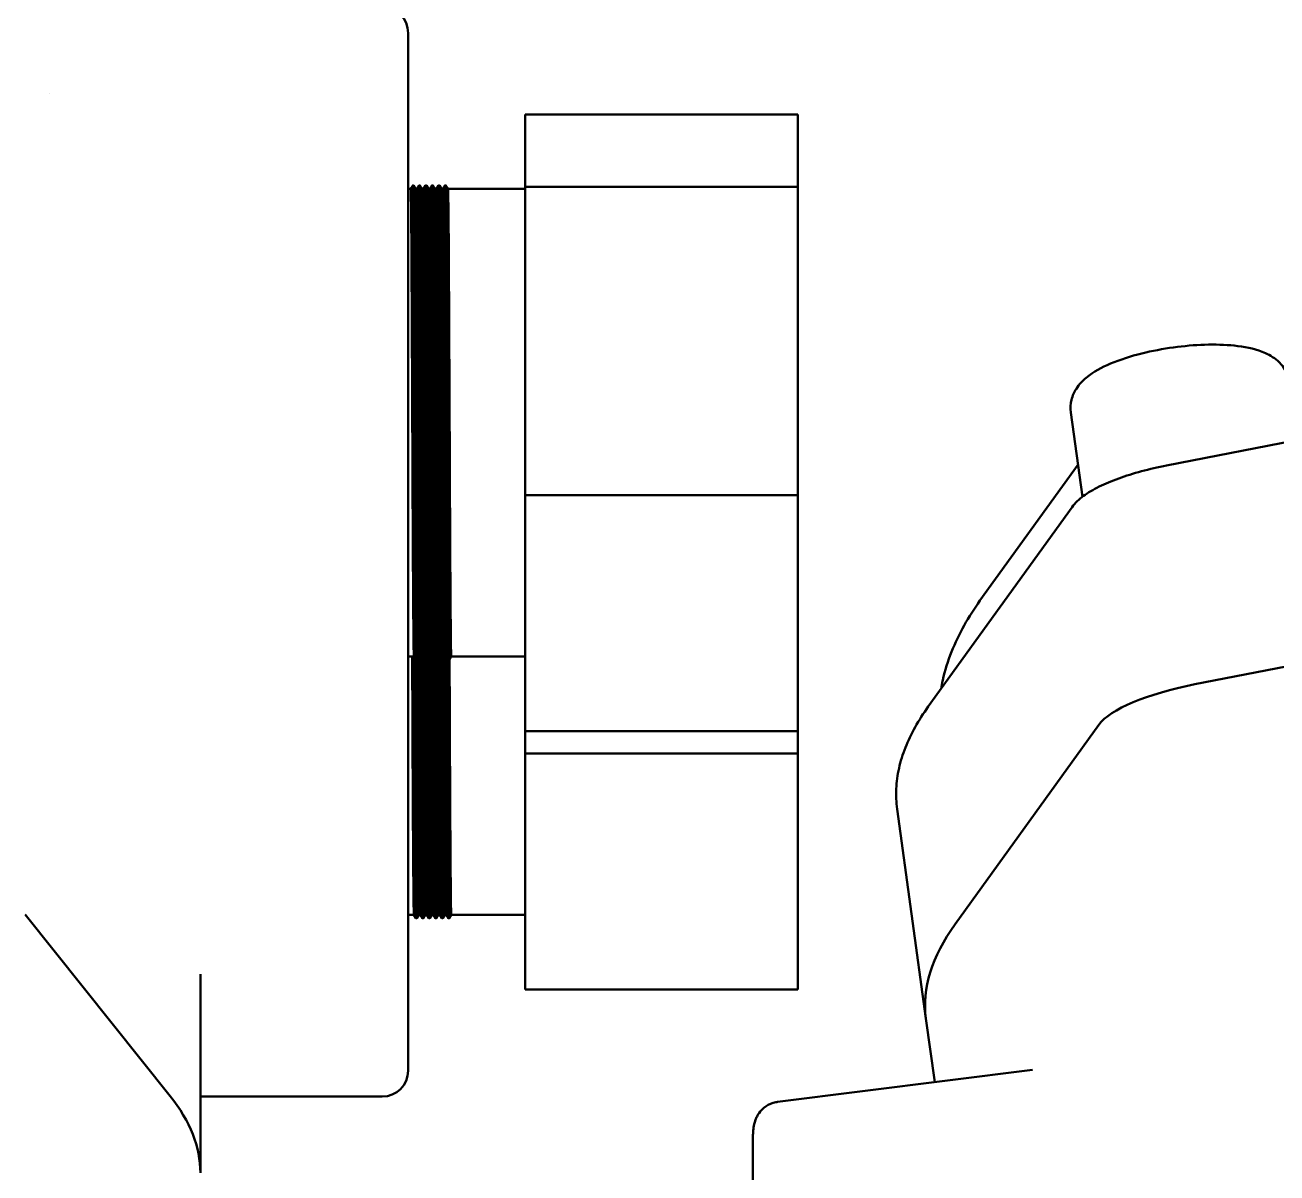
# Model space of a CAD drawing. Header units: inches. Extents: x 11 to 1621, y 11 to 1332.
# Drawn here: x 762.317 to 764.215, y 370.982 to 372.721 of the extents above; entities that cross this region are included whole.
import ezdxf

# ---------------------------------------------------------------- set-up
doc = ezdxf.new("R2010")
doc.units = ezdxf.units.IN
doc.header["$LTSCALE"] = 48
doc.header["$MEASUREMENT"] = 0
doc.layers.add('Visible (ANSI)', color=7, linetype='Continuous', lineweight=50)

msp = doc.modelspace()

# ---------------------------------------------------------------- linework, layer by layer
at = {"layer": 'Visible (ANSI)'}
for p, q in [((762.897779, 372.709183), (762.897779, 371.553885)), ((762.354128, 372.617785), (762.354125, 372.617785)), ((763.488331, 372.58598), (763.074945, 372.58598)), ((763.074945, 372.476046), (763.074945, 372.58598)), ((763.488331, 372.58598), (763.488331, 372.476046)), ((762.901511, 372.472962), (762.897779, 372.472962)), ((762.901505, 372.472962), (762.904575, 372.478279)), ((762.905817, 372.47829), (762.904587, 372.47829)), ((762.90583, 372.478279), (762.908906, 372.472951)), ((762.911354, 372.472962), (762.9089, 372.472962)), ((762.911348, 372.472962), (762.914417, 372.478279)), ((762.91566, 372.47829), (762.91443, 372.47829)), ((762.915672, 372.478279), (762.918748, 372.472951)), ((762.921196, 372.472962), (762.918742, 372.472962)), ((762.92119, 372.472962), (762.92426, 372.478279)), ((762.925503, 372.47829), (762.924272, 372.47829)), ((762.925515, 372.478279), (762.928591, 372.472951)), ((762.931039, 372.472962), (762.928585, 372.472962)), ((762.931033, 372.472962), (762.934102, 372.478279)), ((762.935345, 372.47829), (762.934115, 372.47829)), ((762.935357, 372.478279), (762.938433, 372.472951)), ((762.940881, 372.472962), (762.938427, 372.472962)), ((762.940875, 372.472962), (762.943945, 372.478279)), ((762.945188, 372.47829), (762.943957, 372.47829)), ((762.9452, 372.478279), (762.948276, 372.472951)), ((762.950724, 372.472962), (762.94827, 372.472962)), ((762.950718, 372.472962), (762.953788, 372.478279)), ((762.95503, 372.47829), (762.9538, 372.47829)), ((762.955042, 372.478279), (762.958118, 372.472951)), ((763.074945, 372.472962), (762.958112, 372.472962)), ((763.074945, 372.476046), (763.488331, 372.476046)), ((763.074945, 372.008698), (763.074945, 372.476046)), ((763.488331, 372.476046), (763.488331, 372.008698)), ((764.979821, 372.235452), (764.04729, 372.053777)), ((763.919736, 372.006425), (763.902145, 372.134203)), ((763.913021, 372.055199), (763.764417, 371.848982)), ((763.074945, 372.008698), (763.488331, 372.008698)), ((763.074945, 371.651284), (763.074945, 372.008698)), ((763.488331, 372.008698), (763.488331, 371.651284)), ((763.904018, 371.990811), (763.686075, 371.688374)), ((765.022823, 371.90389), (764.090293, 371.722214)), ((764.090293, 371.722214), (765.022823, 371.90389)), ((762.906426, 371.764301), (762.897779, 371.764301)), ((762.909496, 371.758984), (762.90642, 371.764312)), ((762.910739, 371.758973), (762.909508, 371.758973)), ((762.913821, 371.764301), (762.910751, 371.758984)), ((762.916269, 371.764301), (762.913815, 371.764301)), ((762.919339, 371.758984), (762.916263, 371.764312)), ((762.920581, 371.758973), (762.919351, 371.758973)), ((762.923663, 371.764301), (762.920594, 371.758984)), ((762.926111, 371.764301), (762.923657, 371.764301)), ((762.929181, 371.758984), (762.926105, 371.764312)), ((762.930424, 371.758973), (762.929193, 371.758973)), ((762.933506, 371.764301), (762.930436, 371.758984)), ((762.935954, 371.764301), (762.9335, 371.764301)), ((762.939024, 371.758984), (762.935948, 371.764312)), ((762.940266, 371.758973), (762.939036, 371.758973)), ((762.943348, 371.764301), (762.940279, 371.758984)), ((762.945796, 371.764301), (762.943342, 371.764301)), ((762.948866, 371.758984), (762.94579, 371.764312)), ((762.950109, 371.758973), (762.948879, 371.758973)), ((762.953191, 371.764301), (762.950121, 371.758984)), ((762.955639, 371.764301), (762.953185, 371.764301)), ((762.958709, 371.758984), (762.955633, 371.764312)), ((762.959951, 371.758973), (762.958721, 371.758973)), ((762.963033, 371.764301), (762.959964, 371.758984)), ((763.074945, 371.764301), (762.963027, 371.764301)), ((763.944664, 371.660934), (763.726721, 371.358497)), ((763.726721, 371.358497), (763.944664, 371.660934)), ((763.074945, 371.617334), (763.074945, 371.651284)), ((763.074945, 371.651284), (763.488331, 371.651284)), ((763.488331, 371.651284), (763.488331, 371.617334)), ((763.074945, 371.617334), (763.488331, 371.617334)), ((763.074945, 371.25992), (763.074945, 371.617334)), ((763.488331, 371.617334), (763.488331, 371.25992)), ((762.897779, 371.162521), (762.897779, 371.553885)), ((763.682524, 371.215937), (763.638844, 371.533222)), ((762.317023, 371.373275), (762.536847, 371.098276)), ((762.536847, 371.098276), (762.317023, 371.373275)), ((762.906426, 371.372937), (762.897779, 371.372937)), ((762.909496, 371.36762), (762.90642, 371.372948)), ((762.913821, 371.372937), (762.910751, 371.36762)), ((762.916269, 371.372937), (762.913815, 371.372937)), ((762.919339, 371.36762), (762.916263, 371.372948)), ((762.923663, 371.372937), (762.920594, 371.36762)), ((762.926111, 371.372937), (762.923657, 371.372937)), ((762.929181, 371.36762), (762.926105, 371.372948)), ((762.933506, 371.372937), (762.930436, 371.36762)), ((762.935954, 371.372937), (762.9335, 371.372937)), ((762.939024, 371.36762), (762.935948, 371.372948)), ((762.943348, 371.372937), (762.940279, 371.36762)), ((762.945796, 371.372937), (762.943342, 371.372937)), ((762.948866, 371.36762), (762.94579, 371.372948)), ((762.953191, 371.372937), (762.950121, 371.36762)), ((762.955639, 371.372937), (762.953185, 371.372937)), ((762.958709, 371.36762), (762.955633, 371.372948)), ((762.963033, 371.372937), (762.959964, 371.36762)), ((763.074945, 371.372937), (762.963027, 371.372937)), ((762.910739, 371.36761), (762.909508, 371.36761)), ((762.920581, 371.36761), (762.919351, 371.36761)), ((762.930424, 371.36761), (762.929193, 371.36761)), ((762.940266, 371.36761), (762.939036, 371.36761)), ((762.950109, 371.36761), (762.948879, 371.36761)), ((762.959951, 371.36761), (762.958721, 371.36761)), ((762.582819, 370.981705), (762.582819, 371.282903)), ((763.074945, 371.25992), (763.488331, 371.25992)), ((763.682524, 371.215937), (763.695835, 371.119246)), ((762.897779, 371.162521), (762.897779, 371.136717)), ((763.844103, 371.137913), (763.457694, 371.089264)), ((762.582819, 371.097347), (762.858409, 371.097347)), ((763.419928, 370.811079), (763.419928, 371.024192))]:
    msp.add_line(p, q, dxfattribs=at)
for centre, start, end in [((762.858409, 372.709183), 0, 90), ((762.858409, 371.136717), 270, 0)]:
    msp.add_arc(centre, 0.03937, start, end, dxfattribs=at)
for centre, major_axis, ratio, start_param, end_param in [((764.134709, 371.671763), (-0.195011, -0.026847), 0.28987042, 4.90209443, 6.01371046), ((764.134709, 371.671763), (-0.195011, -0.026847), 0.28987042, 4.90209443, 6.01371046), ((765.418122, 371.454873), (-1.735599, -0.238936), 0.28987042, 6.01371046, 6.28318531), ((765.418122, 371.454873), (-1.735599, -0.238936), 0.28987042, 6.01371046, 6.28318531), ((760.83085, 370.981705), (1.751969, 0), 0.2923717, 0, 0.22959015), ((760.83085, 370.981705), (1.751969, 0), 0.2923717, 0, 0.22959015)]:
    msp.add_ellipse(centre, major_axis=major_axis, ratio=ratio, start_param=start_param, end_param=end_param, dxfattribs=at)
for points, knots in [([(762.90642, 371.764312), (762.906413, 371.764324), (762.906406, 371.764345), (762.906198, 371.765307), (762.906021, 371.774735), (762.905634, 371.810397), (762.90542, 371.837037), (762.904991, 371.903143), (762.904781, 371.941631), (762.904386, 372.025953), (762.904211, 372.070973), (762.903803, 372.163402), (762.903584, 372.209927), (762.90316, 372.295109), (762.902957, 372.333216), (762.902578, 372.399347), (762.902381, 372.426223), (762.901956, 372.462806), (762.901739, 372.472417), (762.901523, 372.472955), (762.901517, 372.472962), (762.901511, 372.472962)], [-4.51628085, -4.51628085, -4.51628085, -4.51628085, -4.50463007, -4.50463007, -4.16299697, -4.16299697, -3.80549865, -3.80549865, -3.45744502, -3.45744502, -3.1107562, -3.1107562, -2.75311566, -2.75311566, -2.40896942, -2.40896942, -2.05035992, -2.05035992, -1.69720755, -1.69720755, -1.68704464, -1.68704464, -1.68704464, -1.68704464]), ([(762.908906, 372.472951), (762.908906, 372.472951), (762.908907, 372.47295), (762.909117, 372.472549), (762.909333, 372.463065), (762.909759, 372.426706), (762.909956, 372.399907), (762.910335, 372.333907), (762.910538, 372.29587), (762.910962, 372.210796), (762.91118, 372.164306), (762.911589, 372.071865), (762.911764, 372.026799), (762.912159, 371.942383), (762.912369, 371.903842), (762.912797, 371.837583), (762.913012, 371.810846), (762.9134, 371.774973), (762.913576, 371.765435), (762.91379, 371.764333), (762.913802, 371.764301), (762.913815, 371.764301)], [-31.86987067, -31.86987067, -31.86987067, -31.86987067, -31.86913753, -31.86913753, -31.51608154, -31.51608154, -31.15714712, -31.15714712, -30.81308316, -30.81308316, -30.45553686, -30.45553686, -30.10867133, -30.10867133, -29.76070155, -29.76070155, -29.40320189, -29.40320189, -29.06152832, -29.06152832, -29.04066257, -29.04066257, -29.04066257, -29.04066257]), ([(762.916263, 371.764312), (762.916222, 371.764382), (762.916182, 371.764797), (762.915943, 371.769356), (762.91577, 371.7817), (762.91537, 371.823085), (762.915152, 371.852456), (762.914724, 371.922798), (762.914517, 371.962631), (762.914131, 372.049508), (762.913947, 372.095844), (762.913528, 372.188521), (762.913311, 372.233956), (762.912893, 372.315949), (762.912699, 372.352031), (762.912328, 372.413414), (762.912119, 372.43755), (762.911719, 372.466245), (762.911534, 372.472962), (762.911354, 372.472962)], [-10.18891241, -10.18891241, -10.18891241, -10.18891241, -10.11995793, -10.11995793, -9.77626989, -9.77626989, -9.41672201, -9.41672201, -9.07092305, -9.07092305, -8.71824792, -8.71824792, -8.36317418, -8.36317418, -8.02120569, -8.02120569, -7.663823, -7.663823, -7.35962195, -7.35962195, -7.35962195, -7.35962195]), ([(762.918748, 372.472951), (762.918923, 372.472649), (762.919102, 372.466049), (762.919496, 372.437984), (762.919705, 372.413958), (762.920078, 372.352764), (762.92027, 372.316763), (762.920688, 372.234902), (762.920906, 372.189514), (762.921325, 372.096832), (762.921509, 372.050442), (762.921895, 371.963467), (762.922101, 371.923585), (762.922529, 371.853102), (762.922747, 371.823637), (762.923148, 371.782022), (762.923321, 371.769555), (762.923565, 371.764746), (762.923611, 371.764301), (762.923657, 371.764301)], [-26.19729199, -26.19729199, -26.19729199, -26.19729199, -25.90258601, -25.90258601, -25.54519973, -25.54519973, -25.20329674, -25.20329674, -24.84832493, -24.84832493, -24.4953697, -24.4953697, -24.14965926, -24.14965926, -23.79021401, -23.79021401, -23.44639796, -23.44639796, -23.36802815, -23.36802815, -23.36802815, -23.36802815]), ([(762.926105, 371.764312), (762.926032, 371.764439), (762.925959, 371.765699), (762.925692, 371.774759), (762.925516, 371.790078), (762.925105, 371.836971), (762.924887, 371.868512), (762.924464, 371.942084), (762.924262, 371.983003), (762.923884, 372.072235), (762.923684, 372.119913), (762.923256, 372.212623), (762.92304, 372.256798), (762.92263, 372.335528), (762.92245, 372.369634), (762.922066, 372.426281), (762.921853, 372.44764), (762.921488, 372.468667), (762.92134, 372.472962), (762.921196, 372.472962)], [-15.86163655, -15.86163655, -15.86163655, -15.86163655, -15.73646648, -15.73646648, -15.38876746, -15.38876746, -15.03163463, -15.03163463, -14.68793163, -14.68793163, -14.32749374, -14.32749374, -13.97486266, -13.97486266, -13.6334438, -13.6334438, -13.27596523, -13.27596523, -13.03230391, -13.03230391, -13.03230391, -13.03230391]), ([(762.928591, 372.472951), (762.928729, 372.472712), (762.928871, 372.468506), (762.92923, 372.448006), (762.929444, 372.426757), (762.929828, 372.370298), (762.930008, 372.336266), (762.930419, 372.257368), (762.930637, 372.212891), (762.931055, 372.122246), (762.931249, 372.077022), (762.93162, 371.987931), (762.931829, 371.945095), (762.932257, 371.870453), (762.932471, 371.839175), (762.932877, 371.792125), (762.933051, 371.776417), (762.933326, 371.765888), (762.933412, 371.764301), (762.9335, 371.764301)], [-20.52460939, -20.52460939, -20.52460939, -20.52460939, -20.29039313, -20.29039313, -19.93291231, -19.93291231, -19.59147183, -19.59147183, -19.23632474, -19.23632474, -18.89430754, -18.89430754, -18.53692953, -18.53692953, -18.18595532, -18.18595532, -17.84362878, -17.84362878, -17.69534881, -17.69534881, -17.69534881, -17.69534881]), ([(762.935948, 371.764312), (762.935834, 371.764509), (762.935723, 371.767411), (762.93543, 371.782877), (762.935249, 371.800944), (762.934837, 371.852419), (762.934621, 371.885831), (762.934195, 371.964029), (762.933997, 372.008222), (762.933618, 372.09898), (762.933416, 372.144535), (762.932992, 372.234771), (762.932774, 372.278457), (762.932364, 372.355007), (762.932189, 372.387439), (762.931795, 372.438268), (762.931585, 372.456151), (762.931261, 372.470468), (762.931148, 372.472962), (762.931039, 372.472962)], [-21.53436405, -21.53436405, -21.53436405, -21.53436405, -21.34080699, -21.34080699, -20.99944645, -20.99944645, -20.64645344, -20.64645344, -20.28730188, -20.28730188, -19.94329156, -19.94329156, -19.58580674, -19.58580674, -19.23882224, -19.23882224, -18.89090707, -18.89090707, -18.7050398, -18.7050398, -18.7050398, -18.7050398]), ([(762.938433, 372.472951), (762.938536, 372.472774), (762.93864, 372.470426), (762.938957, 372.456835), (762.939168, 372.43919), (762.939563, 372.388812), (762.939737, 372.356615), (762.940145, 372.280409), (762.940364, 372.236808), (762.940788, 372.146627), (762.940991, 372.101049), (762.941371, 372.010273), (762.941567, 371.96607), (762.941992, 371.887598), (762.942209, 371.853952), (762.942621, 371.801986), (762.942803, 371.783657), (762.943102, 371.767376), (762.943221, 371.764301), (762.943342, 371.764301)], [-14.85188381, -14.85188381, -14.85188381, -14.85188381, -14.67846669, -14.67846669, -14.33035335, -14.33035335, -13.98379443, -13.98379443, -13.62608666, -13.62608666, -13.28188191, -13.28188191, -12.92351091, -12.92351091, -12.57028979, -12.57028979, -12.2289388, -12.2289388, -12.02258571, -12.02258571, -12.02258571, -12.02258571]), ([(762.94579, 371.764312), (762.945641, 371.764571), (762.945497, 371.7695), (762.945181, 371.791814), (762.944985, 371.812689), (762.944566, 371.869423), (762.944348, 371.905275), (762.943931, 371.986312), (762.943749, 372.030617), (762.943362, 372.121534), (762.943155, 372.167257), (762.942726, 372.256706), (762.942508, 372.299382), (762.942109, 372.37213), (762.941936, 372.402032), (762.941534, 372.447867), (762.94132, 372.463073), (762.941032, 372.471807), (762.940956, 372.472962), (762.940881, 372.472962)], [-27.20708794, -27.20708794, -27.20708794, -27.20708794, -26.95296619, -26.95296619, -26.61071906, -26.61071906, -26.25525899, -26.25525899, -25.90363279, -25.90363279, -25.55749811, -25.55749811, -25.1975597, -25.1975597, -24.85433764, -24.85433764, -24.50421806, -24.50421806, -24.377778, -24.377778, -24.377778, -24.377778]), ([(762.948276, 372.472951), (762.948343, 372.472835), (762.948411, 372.471787), (762.948692, 372.463676), (762.948905, 372.448739), (762.949308, 372.403397), (762.949482, 372.373736), (762.94988, 372.301361), (762.950097, 372.258793), (762.950526, 372.16944), (762.950734, 372.123711), (762.951122, 372.032783), (762.951303, 371.988466), (762.951719, 371.907172), (762.951937, 371.871095), (762.952357, 371.813865), (762.952555, 371.792723), (762.952876, 371.769452), (762.953027, 371.764301), (762.953185, 371.764301)], [-9.17914825, -9.17914825, -9.17914825, -9.17914825, -9.06562691, -9.06562691, -8.71528798, -8.71528798, -8.37232413, -8.37232413, -8.0121448, -8.0121448, -7.66580325, -7.66580325, -7.31478978, -7.31478978, -6.95909256, -6.95909256, -6.61664932, -6.61664932, -6.34986222, -6.34986222, -6.34986222, -6.34986222]), ([(762.955633, 371.764312), (762.95545, 371.764632), (762.95528, 371.772082), (762.954923, 371.802077), (762.95472, 371.825749), (762.954295, 371.887661), (762.954076, 371.925823), (762.953669, 372.009496), (762.953495, 372.053944), (762.953099, 372.144937), (762.952888, 372.19064), (762.95246, 372.278235), (762.952246, 372.31913), (762.95186, 372.387657), (762.951682, 372.415183), (762.951272, 372.456038), (762.951056, 372.468497), (762.950804, 372.472631), (762.950764, 372.472962), (762.950724, 372.472962)], [-32.87976628, -32.87976628, -32.87976628, -32.87976628, -32.56633374, -32.56633374, -32.22188203, -32.22188203, -31.86389066, -31.86389066, -31.51784785, -31.51784785, -31.16948179, -31.16948179, -30.8119941, -30.8119941, -30.4704931, -30.4704931, -30.11815727, -30.11815727, -30.05049575, -30.05049575, -30.05049575, -30.05049575]), ([(762.958119, 372.472951), (762.958151, 372.472895), (762.958184, 372.472621), (762.958428, 372.468949), (762.958644, 372.456763), (762.959054, 372.416395), (762.959234, 372.389095), (762.959618, 372.320953), (762.959831, 372.280207), (762.96026, 372.192776), (762.960471, 372.147084), (762.960868, 372.056089), (762.961042, 372.011626), (762.961448, 371.927724), (762.961666, 371.889361), (762.962092, 371.826992), (762.962296, 371.803072), (762.962661, 371.772016), (762.962836, 371.764301), (762.963027, 371.764301)], [-3.50643514, -3.50643514, -3.50643514, -3.50643514, -3.45155933, -3.45155933, -3.09900411, -3.09900411, -2.75756594, -2.75756594, -2.4000838, -2.4000838, -2.05150972, -2.05150972, -1.70586746, -1.70586746, -1.34764332, -1.34764332, -1.00298914, -1.00298914, -0.6771923, -0.6771923, -0.6771923, -0.6771923]), ([(763.902145, 372.134203), (763.901251, 372.140693), (763.901714, 372.147305), (763.90475, 372.159798), (763.907481, 372.165456), (763.915031, 372.177217), (763.920201, 372.182412), (763.936452, 372.195961), (763.948607, 372.202407), (763.976727, 372.214312), (763.992771, 372.219445), (764.025238, 372.227492), (764.041388, 372.23056), (764.073575, 372.234979), (764.089592, 372.236363), (764.120743, 372.23737), (764.135826, 372.236966), (764.165117, 372.233942), (764.178982, 372.231302), (764.199254, 372.223461), (764.206317, 372.219969), (764.216791, 372.21161), (764.220249, 372.20828), (764.2278, 372.198419), (764.231569, 372.19094), (764.233377, 372.181726), (764.233534, 372.180787), (764.233664, 372.179843)], [4.67250428, 4.67250428, 4.67250428, 4.67250428, 4.7861699, 4.7861699, 4.9155138, 4.9155138, 5.10710624, 5.10710624, 5.49344896, 5.49344896, 5.89109631, 5.89109631, 6.24461498, 6.24461498, 6.59045925, 6.59045925, 6.94373626, 6.94373626, 7.33199968, 7.33199968, 7.54505035, 7.54505035, 7.65087023, 7.65087023, 7.79757019, 7.79757019, 7.81409694, 7.81409694, 7.81409694, 7.81409694]), ([(764.04729, 372.053777), (764.034186, 372.051224), (764.021399, 372.048278), (763.997022, 372.041719), (763.985432, 372.038107), (763.963922, 372.03033), (763.954004, 372.026169), (763.936162, 372.017338), (763.928237, 372.012684), (763.914503, 372.002611), (763.90864, 371.997225), (763.904018, 371.990811)], [0.22959015, 0.22959015, 0.22959015, 0.22959015, 0.45191336, 0.45191336, 0.67423656, 0.67423656, 0.89655977, 0.89655977, 1.11888297, 1.11888297, 1.34120617, 1.34120617, 1.34120617, 1.34120617]), ([(763.764417, 371.848982), (763.755699, 371.836885), (763.747674, 371.824416), (763.733221, 371.798588), (763.726793, 371.785225), (763.715873, 371.757544), (763.711385, 371.74322), (763.707104, 371.724121), (763.706229, 371.719716), (763.705465, 371.715281)], [1.341206173, 1.341206173, 1.341206173, 1.341206173, 1.395101144, 1.395101144, 1.448996114, 1.448996114, 1.502891085, 1.502891085, 1.51888306, 1.51888306, 1.51888306, 1.51888306]), ([(762.90642, 371.372948), (762.906354, 371.373062), (762.906289, 371.374083), (762.906028, 371.381998), (762.905854, 371.396605), (762.905446, 371.442193), (762.905227, 371.473232), (762.904803, 371.546066), (762.9046, 371.586743), (762.904277, 371.662206), (762.904142, 371.695355), (762.903941, 371.740573), (762.903888, 371.752472), (762.903834, 371.764301)], [-1.6781602, -1.6781602, -1.6781602, -1.6781602, -1.56619392, -1.56619392, -1.21961794, -1.21961794, -0.86191587, -0.86191587, -0.51771588, -0.51771588, -0.26399677, -0.26399677, -0.17314327, -0.17314327, -0.17314327, -0.17314327]), ([(762.911236, 371.759824), (762.911287, 371.748607), (762.911338, 371.737326), (762.911589, 371.680501), (762.911764, 371.635436), (762.912159, 371.55102), (762.912369, 371.512478), (762.912797, 371.44622), (762.913012, 371.419482), (762.9134, 371.38361), (762.913576, 371.374071), (762.91379, 371.372969), (762.913802, 371.372937), (762.913815, 371.372937)], [-30.54168594, -30.54168594, -30.54168594, -30.54168594, -30.45553686, -30.45553686, -30.10867133, -30.10867133, -29.76070155, -29.76070155, -29.40320189, -29.40320189, -29.06152832, -29.06152832, -29.04066257, -29.04066257, -29.04066257, -29.04066257]), ([(762.916263, 371.372948), (762.916162, 371.373122), (762.916064, 371.375413), (762.915774, 371.388888), (762.91559, 371.406754), (762.915172, 371.45825), (762.914954, 371.491494), (762.914536, 371.567533), (762.914342, 371.609241), (762.91401, 371.68962), (762.913847, 371.727056), (762.913678, 371.764053)], [-7.35093912, -7.35093912, -7.35093912, -7.35093912, -7.17980082, -7.17980082, -6.82730639, -6.82730639, -6.47216575, -6.47216575, -6.1301523, -6.1301523, -5.84580196, -5.84580196, -5.84580196, -5.84580196]), ([(762.921079, 371.759824), (762.921091, 371.757113), (762.921103, 371.754397), (762.921325, 371.705468), (762.921509, 371.659079), (762.921895, 371.572103), (762.922101, 371.532221), (762.922529, 371.461739), (762.922747, 371.432274), (762.923148, 371.390659), (762.923321, 371.378192), (762.923565, 371.373382), (762.923611, 371.372937), (762.923657, 371.372937)], [-24.8690967, -24.8690967, -24.8690967, -24.8690967, -24.84832493, -24.84832493, -24.4953697, -24.4953697, -24.14965926, -24.14965926, -23.79021401, -23.79021401, -23.44639796, -23.44639796, -23.36802815, -23.36802815, -23.36802815, -23.36802815]), ([(762.926105, 371.372948), (762.925972, 371.37318), (762.925842, 371.377137), (762.925527, 371.396889), (762.925327, 371.418028), (762.9249, 371.475251), (762.924683, 371.510462), (762.924273, 371.589418), (762.924093, 371.632141), (762.923782, 371.705554), (762.923653, 371.734969), (762.92352, 371.764053)], [-13.02371297, -13.02371297, -13.02371297, -13.02371297, -12.79669468, -12.79669468, -12.43647442, -12.43647442, -12.08378142, -12.08378142, -11.74237467, -11.74237467, -11.51853413, -11.51853413, -11.51853413, -11.51853413]), ([(762.930921, 371.759824), (762.9311, 371.720396), (762.93127, 371.680597), (762.93162, 371.596567), (762.931829, 371.553731), (762.932257, 371.47909), (762.932471, 371.447811), (762.932877, 371.400762), (762.933051, 371.385053), (762.933326, 371.374525), (762.933412, 371.372937), (762.9335, 371.372937)], [-19.1965869, -19.1965869, -19.1965869, -19.1965869, -18.89430754, -18.89430754, -18.53692953, -18.53692953, -18.18595532, -18.18595532, -17.84362878, -17.84362878, -17.69534881, -17.69534881, -17.69534881, -17.69534881]), ([(762.935948, 371.372948), (762.935771, 371.373257), (762.935606, 371.380222), (762.935256, 371.408792), (762.935054, 371.431973), (762.93463, 371.492983), (762.934412, 371.530746), (762.934003, 371.613966), (762.933828, 371.658385), (762.933544, 371.723931), (762.933454, 371.744085), (762.933363, 371.764053)], [-18.69639577, -18.69639577, -18.69639577, -18.69639577, -18.39344711, -18.39344711, -18.04938976, -18.04938976, -17.69185112, -17.69185112, -17.34496824, -17.34496824, -17.19128837, -17.19128837, -17.19128837, -17.19128837]), ([(762.940764, 371.759824), (762.940907, 371.728311), (762.941046, 371.696489), (762.941371, 371.61891), (762.941567, 371.574706), (762.941992, 371.496234), (762.942209, 371.462589), (762.942621, 371.410622), (762.942803, 371.392293), (762.943102, 371.376012), (762.943221, 371.372937), (762.943342, 371.372937)], [-13.52394591, -13.52394591, -13.52394591, -13.52394591, -13.28188191, -13.28188191, -12.92351091, -12.92351091, -12.57028979, -12.57028979, -12.2289388, -12.2289388, -12.02258571, -12.02258571, -12.02258571, -12.02258571]), ([(762.94579, 371.372948), (762.945786, 371.372956), (762.945781, 371.372968), (762.945569, 371.373739), (762.945388, 371.383492), (762.945, 371.419622), (762.944793, 371.445413), (762.944364, 371.511187), (762.944146, 371.551038), (762.943747, 371.63663), (762.943574, 371.681228), (762.943319, 371.738908), (762.943262, 371.751522), (762.943205, 371.764053)], [-24.36890717, -24.36890717, -24.36890717, -24.36890717, -24.36120116, -24.36120116, -24.00972247, -24.00972247, -23.66353742, -23.66353742, -23.30354051, -23.30354051, -22.96038106, -22.96038106, -22.86401962, -22.86401962, -22.86401962, -22.86401962]), ([(762.950606, 371.759824), (762.950716, 371.735704), (762.950823, 371.711364), (762.951122, 371.641419), (762.951303, 371.597102), (762.951719, 371.515808), (762.951937, 371.479732), (762.952357, 371.422501), (762.952555, 371.40136), (762.952876, 371.378088), (762.953027, 371.372937), (762.953185, 371.372937)], [-7.85122089, -7.85122089, -7.85122089, -7.85122089, -7.66580325, -7.66580325, -7.31478978, -7.31478978, -6.95909256, -6.95909256, -6.61664932, -6.61664932, -6.34986222, -6.34986222, -6.34986222, -6.34986222]), ([(762.955633, 371.372948), (762.955589, 371.373025), (762.955545, 371.373509), (762.955302, 371.378531), (762.955128, 371.391296), (762.954731, 371.432882), (762.95452, 371.461445), (762.954092, 371.531666), (762.953878, 371.572948), (762.953493, 371.660162), (762.953314, 371.705016), (762.953091, 371.754519), (762.953069, 371.759293), (762.953048, 371.764053)], [-30.04147256, -30.04147256, -30.04147256, -30.04147256, -29.96639648, -29.96639648, -29.62069328, -29.62069328, -29.27215127, -29.27215127, -28.91466809, -28.91466809, -28.57322122, -28.57322122, -28.53668991, -28.53668991, -28.53668991, -28.53668991]), ([(762.960449, 371.759824), (762.960524, 371.743308), (762.960598, 371.726669), (762.960868, 371.664725), (762.961042, 371.620262), (762.961448, 371.53636), (762.961666, 371.497997), (762.962092, 371.435629), (762.962296, 371.411708), (762.962661, 371.380652), (762.962836, 371.372937), (762.963027, 371.372937)], [-2.17844625, -2.17844625, -2.17844625, -2.17844625, -2.05150972, -2.05150972, -1.70586746, -1.70586746, -1.34764332, -1.34764332, -1.00298914, -1.00298914, -0.6771923, -0.6771923, -0.6771923, -0.6771923]), ([(763.686075, 371.688374), (763.678651, 371.678072), (763.672031, 371.667747), (763.66045, 371.647051), (763.655489, 371.636679), (763.647293, 371.615903), (763.644059, 371.605497), (763.639398, 371.5847), (763.637972, 371.574309), (763.636996, 371.553642), (763.637447, 371.543367), (763.638844, 371.533222)], [1.341206173, 1.341206173, 1.341206173, 1.341206173, 1.395101144, 1.395101144, 1.448996114, 1.448996114, 1.502891085, 1.502891085, 1.556786055, 1.556786055, 1.610681026, 1.610681026, 1.610681026, 1.610681026]), ([(763.419928, 371.024192), (763.419928, 371.027925), (763.419976, 371.031396), (763.420188, 371.037923), (763.420349, 371.040972), (763.42086, 371.04694), (763.421187, 371.049824), (763.422437, 371.056438), (763.423004, 371.05999), (763.426818, 371.067898), (763.427914, 371.069914), (763.43177, 371.07539), (763.435024, 371.079275), (763.444367, 371.085448), (763.449434, 371.087747), (763.455904, 371.089008), (763.456797, 371.089151), (763.457694, 371.089264)], [0, 0, 0, 0, 0.058862448, 0.058862448, 0.117724896, 0.117724896, 0.176587344, 0.176587344, 0.235449792, 0.235449792, 0.252438706, 0.252438706, 0.27547013, 0.27547013, 0.291739608, 0.291739608, 0.29431224, 0.29431224, 0.29431224, 0.29431224])]:
    msp.add_open_spline(points, degree=3, knots=knots, dxfattribs=at)
for points, weights, knots in [([(762.904575, 372.478279), (762.90521, 372.47938), (762.905776, 372.381669), (762.906597, 372.240053), (762.907417, 372.037726), (762.908237, 371.835399), (762.909057, 371.774689), (762.90927, 371.758973), (762.909508, 371.758973)], [0.945966331367, 0.90355546782, 1, 0.866025403784, 1, 0.866025403784, 1, 0.961496603968, 0.945124440988], [0.0633368948, 0.0633368948, 0.0633368948, 0.0833333333, 0.0833333333, 0.1111111111, 0.1111111111, 0.1388888889, 0.1388888889, 0.146872035, 0.146872035, 0.146872035]), ([(762.910751, 371.758984), (762.910505, 371.758559), (762.910288, 371.774689), (762.909467, 371.835399), (762.908647, 372.037726), (762.907827, 372.240053), (762.907007, 372.381669), (762.906447, 372.47829), (762.905817, 372.47829)], [0.944308693049, 0.96052066305, 1, 0.866025403784, 1, 0.866025403784, 1, 0.904528799817, 0.945124440988], [0.8529256171, 0.8529256171, 0.8529256171, 0.8611111111, 0.8611111111, 0.8888888889, 0.8888888889, 0.9166666667, 0.9166666667, 0.9364612983, 0.9364612983, 0.9364612983]), ([(762.914417, 372.478279), (762.915053, 372.47938), (762.915619, 372.381669), (762.916439, 372.240053), (762.917259, 372.037726), (762.91808, 371.835399), (762.9189, 371.774689), (762.919112, 371.758973), (762.919351, 371.758973)], [0.945966331367, 0.90355546782, 1, 0.866025403784, 1, 0.866025403784, 1, 0.961496603968, 0.945124440988], [0.2300035614, 0.2300035614, 0.2300035614, 0.25, 0.25, 0.2777777778, 0.2777777778, 0.3055555556, 0.3055555556, 0.3135387017, 0.3135387017, 0.3135387017]), ([(762.920594, 371.758984), (762.920348, 371.758559), (762.92013, 371.774689), (762.91931, 371.835399), (762.91849, 372.037726), (762.917669, 372.240053), (762.916849, 372.381669), (762.91629, 372.47829), (762.91566, 372.47829)], [0.944308693049, 0.96052066305, 1, 0.866025403784, 1, 0.866025403784, 1, 0.904528799817, 0.945124440988], [0.6862589505, 0.6862589505, 0.6862589505, 0.6944444444, 0.6944444444, 0.7222222222, 0.7222222222, 0.75, 0.75, 0.7697946317, 0.7697946317, 0.7697946317]), ([(762.92426, 372.478279), (762.924896, 372.47938), (762.925461, 372.381669), (762.926282, 372.240053), (762.927102, 372.037726), (762.927922, 371.835399), (762.928742, 371.774689), (762.928955, 371.758973), (762.929193, 371.758973)], [0.945966331367, 0.90355546782, 1, 0.866025403784, 1, 0.866025403784, 1, 0.961496603968, 0.945124440988], [0.3966702281, 0.3966702281, 0.3966702281, 0.4166666667, 0.4166666667, 0.4444444444, 0.4444444444, 0.4722222222, 0.4722222222, 0.4802053683, 0.4802053683, 0.4802053683]), ([(762.930436, 371.758984), (762.930191, 371.758559), (762.929973, 371.774689), (762.929152, 371.835399), (762.928332, 372.037726), (762.927512, 372.240053), (762.926692, 372.381669), (762.926132, 372.47829), (762.925503, 372.47829)], [0.944308693049, 0.96052066305, 1, 0.866025403784, 1, 0.866025403784, 1, 0.904528799817, 0.945124440988], [0.5195922838, 0.5195922838, 0.5195922838, 0.5277777778, 0.5277777778, 0.5555555556, 0.5555555556, 0.5833333333, 0.5833333333, 0.603127965, 0.603127965, 0.603127965]), ([(762.934102, 372.478279), (762.934738, 372.47938), (762.935304, 372.381669), (762.936124, 372.240053), (762.936944, 372.037726), (762.937765, 371.835399), (762.938585, 371.774689), (762.938797, 371.758973), (762.939036, 371.758973)], [0.945966331367, 0.90355546782, 1, 0.866025403784, 1, 0.866025403784, 1, 0.961496603968, 0.945124440988], [0.5633368948, 0.5633368948, 0.5633368948, 0.5833333333, 0.5833333333, 0.6111111111, 0.6111111111, 0.6388888889, 0.6388888889, 0.646872035, 0.646872035, 0.646872035]), ([(762.940279, 371.758984), (762.940033, 371.758559), (762.939815, 371.774689), (762.938995, 371.835399), (762.938175, 372.037726), (762.937354, 372.240053), (762.936534, 372.381669), (762.935975, 372.47829), (762.935345, 372.47829)], [0.944308693049, 0.96052066305, 1, 0.866025403784, 1, 0.866025403784, 1, 0.904528799817, 0.945124440988], [0.3529256171, 0.3529256171, 0.3529256171, 0.3611111111, 0.3611111111, 0.3888888889, 0.3888888889, 0.4166666667, 0.4166666667, 0.4364612983, 0.4364612983, 0.4364612983]), ([(762.943945, 372.478279), (762.944581, 372.47938), (762.945146, 372.381669), (762.945967, 372.240053), (762.946787, 372.037726), (762.947607, 371.835399), (762.948427, 371.774689), (762.94864, 371.758973), (762.948879, 371.758973)], [0.945966331367, 0.90355546782, 1, 0.866025403784, 1, 0.866025403784, 1, 0.961496603968, 0.945124440988], [0.7300035614, 0.7300035614, 0.7300035614, 0.75, 0.75, 0.7777777778, 0.7777777778, 0.8055555556, 0.8055555556, 0.8135387017, 0.8135387017, 0.8135387017]), ([(762.950121, 371.758984), (762.949876, 371.758559), (762.949658, 371.774689), (762.948837, 371.835399), (762.948017, 372.037726), (762.947197, 372.240053), (762.946377, 372.381669), (762.945817, 372.47829), (762.945188, 372.47829)], [0.944308693049, 0.96052066305, 1, 0.866025403784, 1, 0.866025403784, 1, 0.904528799817, 0.945124440988], [0.1862589505, 0.1862589505, 0.1862589505, 0.1944444444, 0.1944444444, 0.2222222222, 0.2222222222, 0.25, 0.25, 0.2697946317, 0.2697946317, 0.2697946317]), ([(762.953788, 372.478279), (762.954423, 372.47938), (762.954989, 372.381669), (762.955809, 372.240053), (762.956629, 372.037726), (762.95745, 371.835399), (762.95827, 371.774689), (762.958482, 371.758973), (762.958721, 371.758973)], [0.945966331367, 0.90355546782, 1, 0.866025403784, 1, 0.866025403784, 1, 0.961496603968, 0.945124440988], [0.8966702281, 0.8966702281, 0.8966702281, 0.9166666667, 0.9166666667, 0.9444444444, 0.9444444444, 0.9722222222, 0.9722222222, 0.9802053683, 0.9802053683, 0.9802053683]), ([(762.959964, 371.758984), (762.959718, 371.758559), (762.9595, 371.774689), (762.95868, 371.835399), (762.95786, 372.037726), (762.95704, 372.240053), (762.956219, 372.381669), (762.95566, 372.47829), (762.95503, 372.47829)], [0.944308693049, 0.96052066305, 1, 0.866025403784, 1, 0.866025403784, 1, 0.904528799817, 0.945124440988], [0.0195922838, 0.0195922838, 0.0195922838, 0.0277777778, 0.0277777778, 0.0555555556, 0.0555555556, 0.0833333333, 0.0833333333, 0.103127965, 0.103127965, 0.103127965]), ([(762.906916, 371.763453), (762.907182, 371.704297), (762.907417, 371.646362), (762.908237, 371.444036), (762.909057, 371.383325), (762.90927, 371.36761), (762.909508, 371.36761)], [0.942024165473, 0.957582064873, 1, 0.866025403784, 1, 0.961496603968, 0.945124440988], [0.1023163395, 0.1023163395, 0.1023163395, 0.1111111111, 0.1111111111, 0.1388888889, 0.1388888889, 0.146872035, 0.146872035, 0.146872035]), ([(762.910751, 371.36762), (762.910505, 371.367195), (762.910288, 371.383325), (762.909467, 371.444036), (762.908647, 371.646362), (762.908417, 371.703217), (762.908156, 371.761305)], [0.944308693049, 0.96052066305, 1, 0.866025403784, 1, 0.958339526318, 0.942588368528], [0.8529256171, 0.8529256171, 0.8529256171, 0.8611111111, 0.8611111111, 0.8888888889, 0.8888888889, 0.8975266114, 0.8975266114, 0.8975266114]), ([(762.916758, 371.763453), (762.917024, 371.704297), (762.917259, 371.646362), (762.91808, 371.444036), (762.9189, 371.383325), (762.919112, 371.36761), (762.919351, 371.36761)], [0.942024165473, 0.957582064873, 1, 0.866025403784, 1, 0.961496603968, 0.945124440988], [0.2689830062, 0.2689830062, 0.2689830062, 0.2777777778, 0.2777777778, 0.3055555556, 0.3055555556, 0.3135387017, 0.3135387017, 0.3135387017]), ([(762.920594, 371.36762), (762.920348, 371.367195), (762.92013, 371.383325), (762.91931, 371.444036), (762.91849, 371.646362), (762.918259, 371.703217), (762.917998, 371.761305)], [0.944308693049, 0.96052066305, 1, 0.866025403784, 1, 0.958339526318, 0.942588368528], [0.6862589505, 0.6862589505, 0.6862589505, 0.6944444444, 0.6944444444, 0.7222222222, 0.7222222222, 0.7308599447, 0.7308599447, 0.7308599447]), ([(762.926601, 371.763453), (762.926867, 371.704297), (762.927102, 371.646362), (762.927922, 371.444036), (762.928742, 371.383325), (762.928955, 371.36761), (762.929193, 371.36761)], [0.942024165473, 0.957582064873, 1, 0.866025403784, 1, 0.961496603968, 0.945124440988], [0.4356496728, 0.4356496728, 0.4356496728, 0.4444444444, 0.4444444444, 0.4722222222, 0.4722222222, 0.4802053683, 0.4802053683, 0.4802053683]), ([(762.930436, 371.36762), (762.930191, 371.367195), (762.929973, 371.383325), (762.929152, 371.444036), (762.928332, 371.646362), (762.928102, 371.703217), (762.927841, 371.761305)], [0.944308693049, 0.96052066305, 1, 0.866025403784, 1, 0.958339526318, 0.942588368528], [0.5195922838, 0.5195922838, 0.5195922838, 0.5277777778, 0.5277777778, 0.5555555556, 0.5555555556, 0.564193278, 0.564193278, 0.564193278]), ([(762.936444, 371.763453), (762.93671, 371.704297), (762.936944, 371.646362), (762.937765, 371.444036), (762.938585, 371.383325), (762.938797, 371.36761), (762.939036, 371.36761)], [0.942024165473, 0.957582064873, 1, 0.866025403784, 1, 0.961496603968, 0.945124440988], [0.6023163395, 0.6023163395, 0.6023163395, 0.6111111111, 0.6111111111, 0.6388888889, 0.6388888889, 0.646872035, 0.646872035, 0.646872035]), ([(762.940279, 371.36762), (762.940033, 371.367195), (762.939815, 371.383325), (762.938995, 371.444036), (762.938175, 371.646362), (762.937944, 371.703217), (762.937683, 371.761305)], [0.944308693049, 0.96052066305, 1, 0.866025403784, 1, 0.958339526318, 0.942588368528], [0.3529256171, 0.3529256171, 0.3529256171, 0.3611111111, 0.3611111111, 0.3888888889, 0.3888888889, 0.3975266114, 0.3975266114, 0.3975266114]), ([(762.946286, 371.763453), (762.946552, 371.704297), (762.946787, 371.646362), (762.947607, 371.444036), (762.948427, 371.383325), (762.94864, 371.36761), (762.948879, 371.36761)], [0.942024165473, 0.957582064873, 1, 0.866025403784, 1, 0.961496603968, 0.945124440988], [0.7689830062, 0.7689830062, 0.7689830062, 0.7777777778, 0.7777777778, 0.8055555556, 0.8055555556, 0.8135387017, 0.8135387017, 0.8135387017]), ([(762.950121, 371.36762), (762.949876, 371.367195), (762.949658, 371.383325), (762.948837, 371.444036), (762.948017, 371.646362), (762.947787, 371.703217), (762.947526, 371.761305)], [0.944308693049, 0.96052066305, 1, 0.866025403784, 1, 0.958339526318, 0.942588368528], [0.1862589505, 0.1862589505, 0.1862589505, 0.1944444444, 0.1944444444, 0.2222222222, 0.2222222222, 0.2308599447, 0.2308599447, 0.2308599447]), ([(762.956129, 371.763453), (762.956395, 371.704297), (762.956629, 371.646362), (762.95745, 371.444036), (762.95827, 371.383325), (762.958482, 371.36761), (762.958721, 371.36761)], [0.942024165473, 0.957582064873, 1, 0.866025403784, 1, 0.961496603968, 0.945124440988], [0.9356496728, 0.9356496728, 0.9356496728, 0.9444444444, 0.9444444444, 0.9722222222, 0.9722222222, 0.9802053683, 0.9802053683, 0.9802053683]), ([(762.959964, 371.36762), (762.959718, 371.367195), (762.9595, 371.383325), (762.95868, 371.444036), (762.95786, 371.646362), (762.957629, 371.703217), (762.957369, 371.761305)], [0.944308693049, 0.96052066305, 1, 0.866025403784, 1, 0.958339526318, 0.942588368528], [0.0195922838, 0.0195922838, 0.0195922838, 0.0277777778, 0.0277777778, 0.0555555556, 0.0555555556, 0.064193278, 0.064193278, 0.064193278])]:
    msp.add_rational_spline(points, weights, degree=2, knots=knots, dxfattribs=at)
msp.add_open_spline([(763.844178, 371.137907), (763.844154, 371.137903), (763.844129, 371.1379), (763.844105, 371.137897)], degree=3, dxfattribs=at)

doc.saveas('drawing.dxf')
